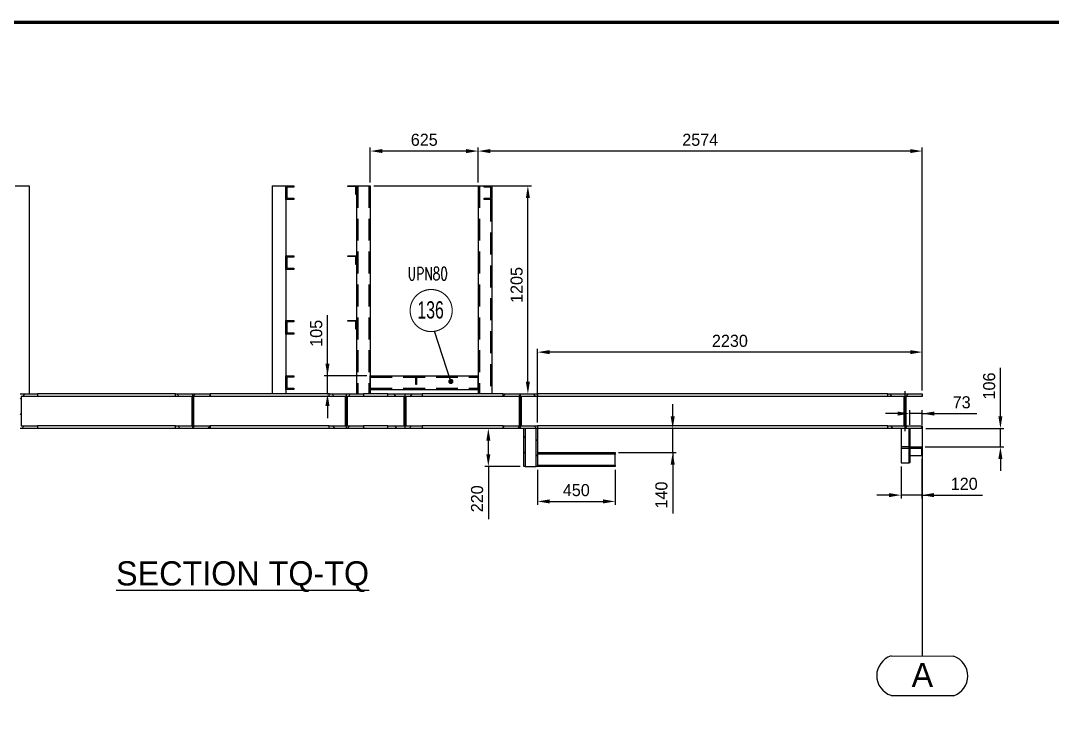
# Model space of a CAD drawing. Header units: millimetres. Extents: x 0 to 16187, y -20471 to 6290.
# Drawn here: x 11207.3 to 11506.3, y 4488 to 4692.9 of the extents above; entities that cross this region are included whole.
import ezdxf
from ezdxf.enums import TextEntityAlignment as Align

# ---------------------------------------------------------------- set-up
doc = ezdxf.new("R2010")
doc.units = ezdxf.units.MM
doc.header["$PDSIZE"] = -1
doc.linetypes.add('CENTERX2', pattern=[20.32, 12.7, -2.54, 2.54, -2.54])
doc.linetypes.add('DASHED2', pattern=[9.525, 6.35, -3.175])
doc.layers.add('BORDER1', color=3, linetype='Continuous')
doc.layers.add('BORDER2', color=7, linetype='Continuous')
doc.styles.add('MtXpl_txt_shx', font='txt.shx', dxfattribs={"height": 0.2})
doc.styles.add('ROMANC', font='ROMANC', dxfattribs={"height": 5})
doc.styles.add('ROMAND-1', font='ic-romand.shx')
doc.styles.add('ROMANS', font='ROMANS.shx', dxfattribs={"width": 0.8})
doc.styles.add('ROMANT', font='ROMANT', dxfattribs={"height": 4})
doc.styles.add('SLDTEXTSTYLE2', font='TXT', dxfattribs={"width": 0.686449})
doc.dimstyles.new('AM_ISO', dxfattribs={"dimtxt": 3.5, "dimasz": 3.5, "dimexe": 1, "dimexo": 1, "dimgap": 1.5, "dimtad": 1, "dimdsep": 46, "dimtxsty": 'Standard', "dimcen": 0, "dimclrd": 1, "dimclre": 1, "dimclrt": 1, "dimadec": 0, "dimazin": 2, "dimtp": 0.1, "dimtm": 0.1, "dimtfac": 0.71, "dimtdec": 3, "dimtmove": 0, "dimatfit": 3, "dimfxl": 1, "dimlwd": -1, "dimlwe": -1, "dimarcsym": 1})
doc.dimstyles.new('AM_ISO$7', dxfattribs={"dimtxt": 3.5, "dimasz": 3.5, "dimexe": 1, "dimexo": 1, "dimgap": 1.5, "dimtad": 1, "dimtoh": 1, "dimdsep": 46, "dimtxsty": 'Standard', "dimcen": 0, "dimclrd": 1, "dimclre": 1, "dimclrt": 1, "dimadec": 0, "dimazin": 2, "dimtp": 0.1, "dimtm": 0.1, "dimtfac": 0.71, "dimtdec": 3, "dimtmove": 0, "dimatfit": 3, "dimfxl": 1, "dimlwd": -1, "dimlwe": -1, "dimarcsym": 1})
pattern_1 = [(135, (12620.2604, 4591.1095), (-2.245064, -2.245064), [])]
pattern_2 = [(225, (12620.2604, 4591.1095), (2.245064, -2.245064), [])]

# ---------------------------------------------------------------- blocks, each defined once
blk = doc.blocks.new('*D2745')
at = {"color": 1, "linetype": 'ByBlock'}
for p, q in [((11339.87, 4646.12), (11339.87, 4656.18)), ((11465.07, 4655.18), (11343.37, 4655.18)), ((11468.57, 4585.87), (11468.57, 4656.18))]:
    blk.add_line(p, q, dxfattribs=at)
at = {"color": 1}
for points in [[(11343.37, 4655.76), (11343.37, 4654.6), (11339.87, 4655.18)], [(11465.07, 4654.6), (11465.07, 4655.76), (11468.57, 4655.18)]]:
    blk.add_solid(points, dxfattribs=at)
at = {"layer": 'Defpoints', "color": 0}
for p in [(11339.87, 4655.18), (11339.87, 4645.12), (11468.57, 4584.87)]:
    blk.add_point(p, dxfattribs=at)
at = {"color": 1, "insert": (11404.22, 4658.43), "char_height": 3.5, "attachment_point": 5}
blk.add_mtext('2574', dxfattribs=at)
blk = doc.blocks.new('*D2747')
at = {"color": 1, "linetype": 'ByBlock'}
for p, q in [((11296.2, 4590.12), (11296.2, 4607.71)), ((11296.2, 4593.62), (11296.2, 4597.12)), ((11307.62, 4590.12), (11295.2, 4590.12)), ((11296.2, 4584.87), (11296.2, 4590.12)), ((11296.81, 4584.87), (11295.2, 4584.87)), ((11296.2, 4581.37), (11296.2, 4577.87))]:
    blk.add_line(p, q, dxfattribs=at)
at = {"color": 1}
for points in [[(11295.62, 4593.62), (11296.79, 4593.62), (11296.2, 4590.12)], [(11296.79, 4581.37), (11295.62, 4581.37), (11296.2, 4584.87)]]:
    blk.add_solid(points, dxfattribs=at)
at = {"layer": 'Defpoints', "color": 0}
for p in [(11296.2, 4590.12), (11308.62, 4590.12), (11297.81, 4584.87)]:
    blk.add_point(p, dxfattribs=at)
at = {"color": 1, "insert": (11292.95, 4602.41), "char_height": 3.5, "attachment_point": 5, "rotation": 90}
blk.add_mtext('105', dxfattribs=at)
blk = doc.blocks.new('*D2748')
at = {"color": 1, "linetype": 'ByBlock'}
for p, q in [((11308.62, 4646.12), (11308.62, 4656.18)), ((11336.37, 4655.18), (11312.12, 4655.18)), ((11339.87, 4646.12), (11339.87, 4656.18))]:
    blk.add_line(p, q, dxfattribs=at)
at = {"color": 1}
for points in [[(11312.12, 4655.76), (11312.12, 4654.6), (11308.62, 4655.18)], [(11336.37, 4654.6), (11336.37, 4655.76), (11339.87, 4655.18)]]:
    blk.add_solid(points, dxfattribs=at)
at = {"layer": 'Defpoints', "color": 0}
for p in [(11308.62, 4655.18), (11308.62, 4645.12), (11339.87, 4645.12)]:
    blk.add_point(p, dxfattribs=at)
at = {"color": 1, "insert": (11324.25, 4658.43), "char_height": 3.5, "attachment_point": 5}
blk.add_mtext('625', dxfattribs=at)
blk = doc.blocks.new('*D2749')
at = {"color": 1, "linetype": 'ByBlock'}
for p, q in [((11461.42, 4579.18), (11457.92, 4579.18)), ((11464.92, 4575.87), (11464.92, 4580.18)), ((11468.57, 4579.18), (11464.92, 4579.18)), ((11468.57, 4575.87), (11468.57, 4580.18)), ((11468.57, 4579.18), (11484.41, 4579.18)), ((11472.07, 4579.18), (11475.57, 4579.18))]:
    blk.add_line(p, q, dxfattribs=at)
at = {"color": 1}
for points in [[(11461.42, 4578.59), (11461.42, 4579.76), (11464.92, 4579.18)], [(11472.07, 4579.76), (11472.07, 4578.59), (11468.57, 4579.18)]]:
    blk.add_solid(points, dxfattribs=at)
at = {"layer": 'Defpoints', "color": 0}
for p in [(11464.92, 4579.18), (11464.92, 4574.87), (11468.57, 4574.87)]:
    blk.add_point(p, dxfattribs=at)
at = {"color": 1, "insert": (11479.99, 4582.43), "char_height": 3.5, "attachment_point": 5}
blk.add_mtext('73', dxfattribs=at)
blk = doc.blocks.new('*D2750')
at = {"color": 1, "linetype": 'ByBlock'}
for p, q in [((11468.42, 4566.07), (11468.42, 4554.57)), ((11462.42, 4563.87), (11462.42, 4554.57)), ((11458.92, 4555.57), (11455.42, 4555.57)), ((11468.42, 4555.57), (11462.42, 4555.57)), ((11468.42, 4555.57), (11486.01, 4555.57)), ((11471.92, 4555.57), (11475.42, 4555.57))]:
    blk.add_line(p, q, dxfattribs=at)
at = {"color": 1}
for points in [[(11458.92, 4554.98), (11458.92, 4556.15), (11462.42, 4555.57)], [(11471.92, 4556.15), (11471.92, 4554.98), (11468.42, 4555.57)]]:
    blk.add_solid(points, dxfattribs=at)
at = {"layer": 'Defpoints', "color": 0}
for p in [(11468.42, 4567.07), (11462.42, 4564.87), (11462.42, 4555.57)]:
    blk.add_point(p, dxfattribs=at)
at = {"color": 1, "insert": (11480.72, 4558.82), "char_height": 3.5, "attachment_point": 5}
blk.add_mtext('120', dxfattribs=at)
blk = doc.blocks.new('*D2751')
at = {"color": 1, "linetype": 'ByBlock'}
for p, q in [((11491.21, 4578.37), (11491.21, 4592.46)), ((11469.57, 4574.87), (11492.21, 4574.87)), ((11491.21, 4569.57), (11491.21, 4574.87)), ((11469.42, 4569.57), (11492.21, 4569.57)), ((11491.21, 4566.07), (11491.21, 4562.57))]:
    blk.add_line(p, q, dxfattribs=at)
at = {"color": 1}
for points in [[(11490.63, 4578.37), (11491.79, 4578.37), (11491.21, 4574.87)], [(11491.79, 4566.07), (11490.63, 4566.07), (11491.21, 4569.57)]]:
    blk.add_solid(points, dxfattribs=at)
at = {"layer": 'Defpoints', "color": 0}
for p in [(11468.57, 4574.87), (11491.21, 4574.87), (11468.42, 4569.57)]:
    blk.add_point(p, dxfattribs=at)
at = {"color": 1, "insert": (11487.96, 4587.16), "char_height": 3.5, "attachment_point": 5, "rotation": 90}
blk.add_mtext('106', dxfattribs=at)
blk = doc.blocks.new('*D2752')
at = {"color": 1, "linetype": 'ByBlock'}
for p, q in [((11357.07, 4576.62), (11357.07, 4597.97)), ((11465.07, 4596.97), (11360.57, 4596.97)), ((11468.57, 4585.87), (11468.57, 4597.97))]:
    blk.add_line(p, q, dxfattribs=at)
at = {"color": 1}
for points in [[(11360.57, 4597.55), (11360.57, 4596.38), (11357.07, 4596.97)], [(11465.07, 4596.38), (11465.07, 4597.55), (11468.57, 4596.97)]]:
    blk.add_solid(points, dxfattribs=at)
at = {"layer": 'Defpoints', "color": 0}
for p in [(11357.07, 4596.97), (11468.57, 4584.87), (11357.07, 4575.62)]:
    blk.add_point(p, dxfattribs=at)
at = {"color": 1, "insert": (11412.82, 4600.22), "char_height": 3.5, "attachment_point": 5}
blk.add_mtext('2230', dxfattribs=at)
blk = doc.blocks.new('*D2753')
at = {"color": 1, "linetype": 'ByBlock'}
for p, q in [((11357.07, 4562.87), (11357.07, 4552.75)), ((11379.57, 4562.87), (11379.57, 4552.75)), ((11360.57, 4553.75), (11376.07, 4553.75))]:
    blk.add_line(p, q, dxfattribs=at)
at = {"color": 1}
for points in [[(11360.57, 4554.33), (11360.57, 4553.16), (11357.07, 4553.75)], [(11376.07, 4553.16), (11376.07, 4554.33), (11379.57, 4553.75)]]:
    blk.add_solid(points, dxfattribs=at)
at = {"layer": 'Defpoints', "color": 0}
for p in [(11357.07, 4563.87), (11379.57, 4563.87), (11379.57, 4553.75)]:
    blk.add_point(p, dxfattribs=at)
at = {"color": 1, "insert": (11368.32, 4557), "char_height": 3.5, "attachment_point": 5}
blk.add_mtext('450', dxfattribs=at)
blk = doc.blocks.new('*D2754')
at = {"color": 1, "linetype": 'ByBlock'}
for p, q in [((11396.24, 4578.37), (11396.24, 4581.87)), ((11395.78, 4574.87), (11395.24, 4574.87)), ((11396.24, 4567.87), (11396.24, 4574.87)), ((11380.57, 4567.87), (11397.24, 4567.87)), ((11396.24, 4567.87), (11396.24, 4550.29)), ((11396.24, 4564.37), (11396.24, 4560.87))]:
    blk.add_line(p, q, dxfattribs=at)
at = {"color": 1}
for points in [[(11395.66, 4578.37), (11396.83, 4578.37), (11396.24, 4574.87)], [(11396.83, 4564.37), (11395.66, 4564.37), (11396.24, 4567.87)]]:
    blk.add_solid(points, dxfattribs=at)
at = {"layer": 'Defpoints', "color": 0}
for p in [(11396.24, 4574.87), (11396.78, 4574.87), (11379.57, 4567.87)]:
    blk.add_point(p, dxfattribs=at)
at = {"color": 1, "insert": (11392.99, 4555.58), "char_height": 3.5, "attachment_point": 5, "rotation": 90}
blk.add_mtext('140', dxfattribs=at)
blk = doc.blocks.new('*D2758')
at = {"color": 1, "linetype": 'ByBlock'}
for p, q in [((11343.44, 4574.87), (11341.82, 4574.87)), ((11342.82, 4567.37), (11342.82, 4571.37)), ((11352.07, 4563.87), (11341.82, 4563.87)), ((11342.82, 4563.87), (11342.82, 4548.62))]:
    blk.add_line(p, q, dxfattribs=at)
at = {"color": 1}
for points in [[(11343.4, 4571.37), (11342.24, 4571.37), (11342.82, 4574.87)], [(11342.24, 4567.37), (11343.4, 4567.37), (11342.82, 4563.87)]]:
    blk.add_solid(points, dxfattribs=at)
at = {"layer": 'Defpoints', "color": 0}
for p in [(11342.82, 4574.87), (11344.44, 4574.87), (11353.07, 4563.87)]:
    blk.add_point(p, dxfattribs=at)
at = {"color": 1, "insert": (11339.57, 4554.5), "char_height": 3.5, "attachment_point": 5, "rotation": 90}
blk.add_mtext('220', dxfattribs=at)
blk = doc.blocks.new('*D2779')
at = {"color": 1, "linetype": 'ByBlock'}
for p, q in [((11309.62, 4645.12), (11355.28, 4645.12)), ((11354.28, 4588.37), (11354.28, 4641.62)), ((11352.66, 4584.87), (11355.28, 4584.87))]:
    blk.add_line(p, q, dxfattribs=at)
at = {"color": 1}
for points in [[(11354.86, 4641.62), (11353.7, 4641.62), (11354.28, 4645.12)], [(11353.7, 4588.37), (11354.86, 4588.37), (11354.28, 4584.87)]]:
    blk.add_solid(points, dxfattribs=at)
at = {"layer": 'Defpoints', "color": 0}
for p in [(11308.62, 4645.12), (11354.28, 4645.12), (11351.66, 4584.87)]:
    blk.add_point(p, dxfattribs=at)
at = {"color": 1, "insert": (11351.03, 4616.41), "char_height": 3.5, "attachment_point": 5, "rotation": 90}
blk.add_mtext('1205', dxfattribs=at)
blk = doc.blocks.new('A$7E9318A25A27D')
at = {"color": 1}
blk.add_line((13.2, 77.36), (13.2, 11.43), dxfattribs=at)
at = {"color": 1, "ltscale": 0.2}
blk.add_line((4.15, 11.48), (22.25, 11.39), dxfattribs=at)
at = {"color": 1, "linetype": 'Continuous', "lineweight": 25}
blk.add_line((4.14, 0.09), (22.29, 0.01), dxfattribs=at)
at = {"color": 1, "ltscale": 0.2}
for centre, radius, start, end in [((5.98, 5.79), 5.98, 107.869, 252.0246), ((20.4, 5.69), 5.99, 287.9651, 71.9697)]:
    blk.add_arc(centre, radius, start, end, dxfattribs=at)
at = {"color": 1, "linetype": 'Continuous', "lineweight": 25}
blk.add_text('A', height=7, rotation=359.9537, dxfattribs=at).set_placement((10.1, 2.5))
blk = doc.blocks.new('*U609')
at = {"layer": 'BORDER1', "color": 154, "true_color": 0x1859a9, "const_width": 1}
blk.add_lwpolyline([(1.81, 811), (1144, 811), (1144, 0), (0, 0), (0, 811)], close=True, dxfattribs=at)
at = {"layer": 'BORDER2', "flags": 8}
for tag, height, style, p in [('REV-A', 3.24, 'ROMANS', (986.93, 140.25)), ('RE-A', 8.06, 'ROMANT', (1084.63, 7.17))]:
    blk.add_attdef(tag, text='', height=height, dxfattribs=dict(at, style=style)).set_placement(p, align=Align.CENTER)
at = {"layer": 'BORDER2', "style": 'ROMANS', "width": 3.830216}
blk.add_attdef('DATE-A', text='', height=3.24, dxfattribs=at).set_placement((995.51, 140.25), (1008.51, 140.25), align=Align.FIT)
at = {"layer": 'BORDER2'}
for tag, height, style, p in [('DRN-A', 3.24, 'ROMANS', (1018.38, 140.25)), ('CHD-A', 3.24, 'ROMANS', (1032.35, 140.25)), ('APD-A', 3.24, 'ROMANS', (1046.64, 140.25)), ('CONS_CONT_VEND', 4.2, 'ROMANC', (1061.39, 72.83))]:
    blk.add_attdef(tag, text='', height=height, dxfattribs=dict(at, style=style)).set_placement(p, align=Align.CENTER)
at = {"layer": 'BORDER2', "style": 'ROMANS', "width": 0.8}
for tag, p, height in [('1:X', (997.23, 122.55), 3.5), ('LOC', (1042.74, 122.55), 3.5), ('PROJ_NO', (1118.64, 122.55), 3.5), ('CONS_DRG_NO', (1011, 63), 3)]:
    blk.add_attdef(tag, p, '', height=height, dxfattribs=at)
at = {"layer": 'BORDER2', "lineweight": 30, "width": 0.8, "flags": 104}
blk.add_attdef('COMMENTS-A', text='', height=2.2, dxfattribs=at).set_placement((1055.21, 142.07), align=Align.MIDDLE_LEFT)
at = {"layer": 'BORDER2', "style": 'ROMANS', "width": 0.8}
for tag, p in [('PROJECT_TITLE_1', (1061.07, 55.35)), ('PROJECT_TITLE_2', (1061.07, 49.3))]:
    blk.add_attdef(tag, text='', height=3.5, dxfattribs=at).set_placement(p, align=Align.MIDDLE)
at = {"layer": 'BORDER2', "style": 'ROMANT', "width": 0.8}
for tag, p in [('DRG_TITLE_1', (1061.07, 36.31)), ('DRG_TITLE_2', (1061.07, 28.31)), ('DRG_TITLE_3', (1061.07, 20.31))]:
    blk.add_attdef(tag, text='', height=5, dxfattribs=at).set_placement(p, align=Align.CENTER)
at = {"layer": 'BORDER2', "style": 'ROMANT'}
for tag, p in [('AR', (995, 7.17)), ('PA', (1011.74, 7.17)), ('DC', (1028.45, 7.17)), ('TS', (1120.84, 7.17))]:
    blk.add_attdef(tag, p, '', height=8.06, dxfattribs=at)
for tag, p in [('SRNO', (1074.7, 7.17)), ('SH', (1115.8, 7.18))]:
    blk.add_attdef(tag, text='', height=8.06, dxfattribs=at).set_placement(p, align=Align.RIGHT)
at = {"layer": 'BORDER2', "style": 'ROMANS', "flags": 2}
blk.add_attdef('TB_VERSION', text='', height=2, dxfattribs=at).set_placement((1, -1), align=Align.TOP_LEFT)

msp = doc.modelspace()

# ---------------------------------------------------------------- hatches: boundary and pattern name
at = {"linetype": 'Continuous', "lineweight": 18}
h = msp.add_hatch(dxfattribs=at)
h.set_pattern_fill('ANSI31', angle=90, style=0)
h.set_pattern_definition(pattern_1)
h.paths.add_polyline_path([(11284.1736, 4645.12184), (11284.1736, 4641.12184), (11286.4236, 4641.12184), (11286.4236, 4641.52184), (11284.4736, 4641.52184), (11284.4736, 4644.72184), (11286.4236, 4644.72184), (11286.4236, 4645.12184)], flags=0)
h = msp.add_hatch(dxfattribs=at)
h.set_pattern_fill('ANSI31', angle=90, style=0)
h.set_pattern_definition(pattern_1)
h.paths.add_polyline_path([(11304.6236, 4642.62184), (11304.6236, 4645.12184), (11302.1236, 4645.12184), (11302.1236, 4644.92184), (11304.4236, 4644.92184), (11304.4236, 4642.62184)], flags=0)
h = msp.add_hatch(dxfattribs=at)
h.set_pattern_fill('ANSI31', angle=90, style=0)
h.set_pattern_definition(pattern_1)
h.paths.add_polyline_path([(11343.8736, 4641.12184), (11343.8736, 4645.12184), (11341.6236, 4645.12184), (11341.6236, 4644.72184), (11343.5736, 4644.72184), (11343.5736, 4641.52184), (11341.6236, 4641.52184), (11341.6236, 4641.12184)], flags=0)
h = msp.add_hatch(dxfattribs=at)
h.set_pattern_fill('ANSI31', angle=90, style=0)
h.set_pattern_definition(pattern_1)
h.paths.add_polyline_path([(11284.1736, 4624.87184), (11284.1736, 4620.87184), (11286.4236, 4620.87184), (11286.4236, 4621.27184), (11284.4736, 4621.27184), (11284.4736, 4624.47184), (11286.4236, 4624.47184), (11286.4236, 4624.87184)], flags=0)
h = msp.add_hatch(dxfattribs=at)
h.set_pattern_fill('ANSI31', angle=90, style=0)
h.set_pattern_definition(pattern_1)
h.paths.add_polyline_path([(11304.6236, 4622.37184), (11304.6236, 4624.87184), (11302.1236, 4624.87184), (11302.1236, 4624.67184), (11304.4236, 4624.67184), (11304.4236, 4622.37184)], flags=0)
h = msp.add_hatch(dxfattribs=at)
h.set_pattern_fill('ANSI31', angle=90, style=0)
h.set_pattern_definition(pattern_1)
h.paths.add_polyline_path([(11284.1736, 4606.12184), (11284.1736, 4602.12184), (11286.4236, 4602.12184), (11286.4236, 4602.52184), (11284.4736, 4602.52184), (11284.4736, 4605.72184), (11286.4236, 4605.72184), (11286.4236, 4606.12184)], flags=0)
h = msp.add_hatch(dxfattribs=at)
h.set_pattern_fill('ANSI31', angle=90, style=0)
h.set_pattern_definition(pattern_1)
h.paths.add_polyline_path([(11304.6236, 4603.62184), (11304.6236, 4606.12184), (11302.1236, 4606.12184), (11302.1236, 4605.92184), (11304.4236, 4605.92184), (11304.4236, 4603.62184)], flags=0)
h = msp.add_hatch(dxfattribs=at)
h.set_pattern_fill('ANSI31', angle=90, style=0)
h.set_pattern_definition(pattern_1)
h.paths.add_polyline_path([(11284.1736, 4590.12184), (11284.1736, 4586.12184), (11286.4236, 4586.12184), (11286.4236, 4586.52184), (11284.4736, 4586.52184), (11284.4736, 4589.72184), (11286.4236, 4589.72184), (11286.4236, 4590.12184)], flags=0)
h = msp.add_hatch(dxfattribs=at)
h.set_pattern_fill('ANSI31', angle=180, style=0)
h.set_pattern_definition(pattern_2)
h.paths.add_polyline_path([(11207.1736, 4574.87184), (11212.1736, 4574.87184), (11212.1736, 4575.62184), (11207.3986, 4575.62184), (11207.3986, 4584.12184), (11212.1736, 4584.12184), (11212.1736, 4584.87184), (11207.1736, 4584.87184)], flags=0)
h = msp.add_hatch(dxfattribs=at)
h.set_pattern_fill('ANSI31', angle=90, style=0)
h.set_pattern_definition(pattern_1)
h.paths.add_polyline_path([(11257.1736, 4574.87184), (11257.1736, 4584.87184), (11252.1736, 4584.87184), (11252.1736, 4584.12184), (11256.9486, 4584.12184), (11256.9486, 4575.62184), (11252.1736, 4575.62184), (11252.1736, 4574.87184)], flags=0)
h = msp.add_hatch(dxfattribs=at)
h.set_pattern_fill('ANSI31', angle=180, style=0)
h.set_pattern_definition(pattern_2)
h.paths.add_polyline_path([(11257.1736, 4574.87184), (11262.1736, 4574.87184), (11262.1736, 4575.62184), (11257.3986, 4575.62184), (11257.3986, 4584.12184), (11262.1736, 4584.12184), (11262.1736, 4584.87184), (11257.1736, 4584.87184)], flags=0)
h = msp.add_hatch(dxfattribs=at)
h.set_pattern_fill('ANSI31', angle=90, style=0)
h.set_pattern_definition(pattern_1)
h.paths.add_polyline_path([(11301.6736, 4574.87184), (11301.6736, 4584.87184), (11296.6736, 4584.87184), (11296.6736, 4584.12184), (11301.4486, 4584.12184), (11301.4486, 4575.62184), (11296.6736, 4575.62184), (11296.6736, 4574.87184)], flags=0)
h = msp.add_hatch(dxfattribs=at)
h.set_pattern_fill('ANSI31', angle=180, style=0)
h.set_pattern_definition(pattern_2)
h.paths.add_polyline_path([(11301.6736, 4574.87184), (11306.6736, 4574.87184), (11306.6736, 4575.62184), (11301.8986, 4575.62184), (11301.8986, 4584.12184), (11306.6736, 4584.12184), (11306.6736, 4584.87184), (11301.6736, 4584.87184)], flags=0)
h = msp.add_hatch(dxfattribs=at)
h.set_pattern_fill('ANSI31', angle=90, style=0)
h.set_pattern_definition(pattern_1)
h.paths.add_polyline_path([(11318.6736, 4574.87184), (11318.6736, 4584.87184), (11313.6736, 4584.87184), (11313.6736, 4584.12184), (11318.4486, 4584.12184), (11318.4486, 4575.62184), (11313.6736, 4575.62184), (11313.6736, 4574.87184)], flags=0)
h = msp.add_hatch(dxfattribs=at)
h.set_pattern_fill('ANSI31', angle=180, style=0)
h.set_pattern_definition(pattern_2)
h.paths.add_polyline_path([(11318.6736, 4574.87184), (11323.6736, 4574.87184), (11323.6736, 4575.62184), (11318.8986, 4575.62184), (11318.8986, 4584.12184), (11323.6736, 4584.12184), (11323.6736, 4584.87184), (11318.6736, 4584.87184)], flags=0)
h = msp.add_hatch(dxfattribs=at)
h.set_pattern_fill('ANSI31', angle=180, style=0)
h.set_pattern_definition(pattern_2)
h.paths.add_polyline_path([(11347.0736, 4574.87184), (11352.0736, 4574.87184), (11352.0736, 4584.87184), (11347.0736, 4584.87184), (11347.0736, 4584.12184), (11351.8486, 4584.12184), (11351.8486, 4575.62184), (11347.0736, 4575.62184)], flags=0)
h = msp.add_hatch(dxfattribs=at)
h.set_pattern_fill('ANSI31', angle=90, style=0)
h.set_pattern_definition(pattern_1)
h.paths.add_polyline_path([(11352.0736, 4574.87184), (11357.0736, 4574.87184), (11357.0736, 4575.62184), (11352.2986, 4575.62184), (11352.2986, 4584.12184), (11357.0736, 4584.12184), (11357.0736, 4584.87184), (11352.0736, 4584.87184)], flags=0)
h = msp.add_hatch(dxfattribs=at)
h.set_pattern_fill('ANSI31', angle=90, style=0)
h.set_pattern_definition(pattern_1)
h.paths.add_polyline_path([(11463.3486, 4584.12184), (11463.3486, 4575.62184), (11458.5736, 4575.62184), (11458.5736, 4574.87184), (11463.5736, 4574.87184), (11463.5736, 4584.87184), (11458.5736, 4584.87184), (11458.5736, 4584.12184)], flags=0)
h = msp.add_hatch(dxfattribs=at)
h.set_pattern_fill('ANSI31', angle=180, style=0)
h.set_pattern_definition(pattern_2)
h.paths.add_polyline_path([(11463.5736, 4574.87184), (11468.5736, 4574.87184), (11468.5736, 4575.62184), (11463.7986, 4575.62184), (11463.7986, 4584.12184), (11468.5736, 4584.12184), (11468.5736, 4584.87184), (11463.5736, 4584.87184)], flags=0)
h = msp.add_hatch(dxfattribs=at)
h.set_pattern_fill('ANSI31', angle=180, style=0)
h.set_pattern_definition(pattern_2)
h.paths.add_polyline_path([(11353.4736, 4563.87184), (11353.4736, 4574.87184), (11353.0736, 4574.87184), (11353.0736, 4563.87184)], flags=0)
h = msp.add_hatch(dxfattribs=at)
h.set_pattern_fill('ANSI31', angle=180, style=0)
h.set_pattern_definition(pattern_2)
h.paths.add_polyline_path([(11357.0736, 4563.87184), (11357.0736, 4574.87184), (11356.6736, 4574.87184), (11356.6736, 4563.87184)], flags=0)
h = msp.add_hatch(dxfattribs=at)
h.set_pattern_fill('ANSI31', angle=90, style=0)
h.set_pattern_definition(pattern_1)
h.paths.add_polyline_path([(11464.9236, 4564.87184), (11464.9236, 4574.87184), (11464.7236, 4574.87184), (11464.7236, 4564.87184)], flags=0)
h = msp.add_hatch(dxfattribs=at)
h.set_pattern_fill('ANSI31', angle=90, style=0)
h.set_pattern_definition(pattern_1)
h.paths.add_polyline_path([(11379.5736, 4567.87184), (11357.0736, 4567.87184), (11357.0736, 4567.47184), (11379.5736, 4567.47184)], flags=0)
h = msp.add_hatch(dxfattribs=at)
h.set_pattern_fill('ANSI31', angle=90, style=0)
h.set_pattern_definition(pattern_1)
h.paths.add_polyline_path([(11379.5736, 4564.27184), (11357.0736, 4564.27184), (11357.0736, 4563.87184), (11379.5736, 4563.87184)], flags=0)

# ---------------------------------------------------------------- linework, layer by layer
at = {"color": 7, "linetype": 'Continuous', "lineweight": 25}
for p, q in [((11205.7236, 4645.12184), (11209.7236, 4645.12184)), ((11209.7236, 4645.12184), (11209.7236, 4584.87184)), ((11280.1736, 4645.12184), (11280.1736, 4584.87184)), ((11280.1736, 4645.12184), (11284.1736, 4645.12184)), ((11284.1736, 4645.12184), (11286.4236, 4645.12184)), ((11284.1736, 4641.12184), (11284.1736, 4645.12184)), ((11286.4236, 4644.72184), (11284.4736, 4644.72184)), ((11284.4736, 4644.72184), (11284.4736, 4641.52184)), ((11286.4236, 4645.12184), (11286.4236, 4644.72184)), ((11302.1236, 4644.92184), (11302.1236, 4645.12184)), ((11302.1236, 4645.12184), (11304.6236, 4645.12184)), ((11304.4236, 4644.92184), (11302.1236, 4644.92184)), ((11304.4236, 4642.62184), (11304.4236, 4644.92184)), ((11304.6236, 4645.12184), (11304.6236, 4642.62184)), ((11304.6236, 4645.12184), (11308.6236, 4645.12184)), ((11308.6236, 4645.12184), (11308.6236, 4584.87184)), ((11339.8736, 4645.12184), (11339.8736, 4584.87184)), ((11339.8736, 4645.12184), (11341.6236, 4645.12184)), ((11341.6236, 4644.72184), (11341.6236, 4645.12184)), ((11341.6236, 4645.12184), (11343.8736, 4645.12184)), ((11343.5736, 4644.72184), (11341.6236, 4644.72184)), ((11343.5736, 4641.52184), (11343.5736, 4644.72184)), ((11343.8736, 4645.12184), (11343.8736, 4641.12184)), ((11286.4236, 4641.12184), (11284.1736, 4641.12184)), ((11284.1736, 4641.12184), (11284.1736, 4624.87184)), ((11284.4736, 4641.52184), (11286.4236, 4641.52184)), ((11286.4236, 4641.52184), (11286.4236, 4641.12184)), ((11304.6236, 4642.62184), (11304.4236, 4642.62184)), ((11304.6236, 4642.62184), (11304.6236, 4624.87184)), ((11341.6236, 4641.12184), (11341.6236, 4641.52184)), ((11341.6236, 4641.52184), (11343.5736, 4641.52184)), ((11343.8736, 4641.12184), (11341.6236, 4641.12184)), ((11343.8736, 4641.12184), (11343.8736, 4584.87184)), ((11284.1736, 4620.87184), (11284.1736, 4624.87184)), ((11284.1736, 4624.87184), (11286.4236, 4624.87184)), ((11284.4736, 4624.47184), (11284.4736, 4621.27184)), ((11286.4236, 4624.47184), (11284.4736, 4624.47184)), ((11286.4236, 4624.87184), (11286.4236, 4624.47184)), ((11302.1236, 4624.87184), (11304.6236, 4624.87184)), ((11302.1236, 4624.67184), (11302.1236, 4624.87184)), ((11304.4236, 4624.67184), (11302.1236, 4624.67184)), ((11304.4236, 4622.37184), (11304.4236, 4624.67184)), ((11304.6236, 4622.37184), (11304.4236, 4622.37184)), ((11304.6236, 4624.87184), (11304.6236, 4622.37184)), ((11304.6236, 4622.37184), (11304.6236, 4606.12184)), ((11286.4236, 4620.87184), (11284.1736, 4620.87184)), ((11284.1736, 4620.87184), (11284.1736, 4606.12184)), ((11284.4736, 4621.27184), (11286.4236, 4621.27184)), ((11286.4236, 4621.27184), (11286.4236, 4620.87184)), ((11284.1736, 4602.12184), (11284.1736, 4606.12184)), ((11284.1736, 4606.12184), (11286.4236, 4606.12184)), ((11284.4736, 4605.72184), (11284.4736, 4602.52184)), ((11286.4236, 4605.72184), (11284.4736, 4605.72184)), ((11286.4236, 4606.12184), (11286.4236, 4605.72184)), ((11302.1236, 4606.12184), (11304.6236, 4606.12184)), ((11302.1236, 4605.92184), (11302.1236, 4606.12184)), ((11304.4236, 4605.92184), (11302.1236, 4605.92184)), ((11304.4236, 4603.62184), (11304.4236, 4605.92184)), ((11304.6236, 4606.12184), (11304.6236, 4603.62184)), ((11286.4236, 4602.12184), (11284.1736, 4602.12184)), ((11284.1736, 4602.12184), (11284.1736, 4590.12184)), ((11284.4736, 4602.52184), (11286.4236, 4602.52184)), ((11286.4236, 4602.52184), (11286.4236, 4602.12184)), ((11304.6236, 4603.62184), (11304.4236, 4603.62184)), ((11304.6236, 4603.62184), (11304.6236, 4584.87184)), ((11284.1736, 4590.12184), (11286.4236, 4590.12184)), ((11284.1736, 4586.12184), (11284.1736, 4590.12184)), ((11286.4236, 4589.72184), (11284.4736, 4589.72184)), ((11284.4736, 4589.72184), (11284.4736, 4586.52184)), ((11286.4236, 4590.12184), (11286.4236, 4589.72184)), ((11308.6236, 4586.12184), (11308.6236, 4590.12184)), ((11308.6236, 4590.12184), (11319.4736, 4590.12184)), ((11319.4736, 4589.92184), (11319.4736, 4590.12184)), ((11319.4736, 4590.12184), (11321.9736, 4590.12184)), ((11321.7736, 4589.92184), (11319.4736, 4589.92184)), ((11321.7736, 4587.62184), (11321.7736, 4589.92184)), ((11321.9736, 4590.12184), (11321.9736, 4587.62184)), ((11321.9736, 4590.12184), (11339.8736, 4590.12184)), ((11339.8736, 4586.12184), (11339.8736, 4590.12184)), ((11284.4736, 4586.52184), (11286.4236, 4586.52184)), ((11286.4236, 4586.52184), (11286.4236, 4586.12184)), ((11321.9736, 4587.62184), (11321.7736, 4587.62184)), ((11207.1736, 4584.87184), (11212.1736, 4584.87184)), ((11212.1736, 4584.12184), (11207.3986, 4584.12184)), ((11207.3986, 4584.12184), (11207.3986, 4575.62184)), ((11212.1736, 4584.87184), (11212.1736, 4584.12184)), ((11252.1736, 4584.87184), (11212.1736, 4584.87184)), ((11252.1736, 4584.12184), (11212.1736, 4584.12184)), ((11252.1736, 4584.12184), (11252.1736, 4584.87184)), ((11252.1736, 4584.87184), (11257.1736, 4584.87184)), ((11256.9486, 4584.12184), (11252.1736, 4584.12184)), ((11256.9486, 4575.62184), (11256.9486, 4584.12184)), ((11257.1736, 4574.87184), (11257.1736, 4584.87184)), ((11257.1736, 4584.87184), (11262.1736, 4584.87184)), ((11262.1736, 4584.12184), (11257.3986, 4584.12184)), ((11257.3986, 4584.12184), (11257.3986, 4575.62184)), ((11262.1736, 4584.87184), (11262.1736, 4584.12184)), ((11296.6736, 4584.87184), (11262.1736, 4584.87184)), ((11296.6736, 4584.12184), (11262.1736, 4584.12184)), ((11286.4236, 4586.12184), (11284.1736, 4586.12184)), ((11284.1736, 4586.12184), (11284.1736, 4584.87184)), ((11296.6736, 4584.12184), (11296.6736, 4584.87184)), ((11296.6736, 4584.87184), (11301.6736, 4584.87184)), ((11301.4486, 4584.12184), (11296.6736, 4584.12184)), ((11301.4486, 4575.62184), (11301.4486, 4584.12184)), ((11301.6736, 4574.87184), (11301.6736, 4584.87184)), ((11301.6736, 4584.87184), (11306.6736, 4584.87184)), ((11306.6736, 4584.12184), (11301.8986, 4584.12184)), ((11301.8986, 4584.12184), (11301.8986, 4575.62184)), ((11306.6736, 4584.87184), (11306.6736, 4584.12184)), ((11313.6736, 4584.87184), (11306.6736, 4584.87184)), ((11313.6736, 4584.12184), (11306.6736, 4584.12184)), ((11308.6236, 4586.12184), (11339.8736, 4586.12184)), ((11313.6736, 4584.12184), (11313.6736, 4584.87184)), ((11313.6736, 4584.87184), (11318.6736, 4584.87184)), ((11318.4486, 4584.12184), (11313.6736, 4584.12184)), ((11318.4486, 4575.62184), (11318.4486, 4584.12184)), ((11318.6736, 4584.87184), (11323.6736, 4584.87184)), ((11318.6736, 4574.87184), (11318.6736, 4584.87184)), ((11323.6736, 4584.12184), (11318.8986, 4584.12184)), ((11318.8986, 4584.12184), (11318.8986, 4575.62184)), ((11323.6736, 4584.87184), (11323.6736, 4584.12184)), ((11347.0736, 4584.87184), (11323.6736, 4584.87184)), ((11347.0736, 4584.12184), (11323.6736, 4584.12184)), ((11347.0736, 4584.12184), (11347.0736, 4584.87184)), ((11347.0736, 4584.87184), (11352.0736, 4584.87184)), ((11351.8486, 4584.12184), (11347.0736, 4584.12184)), ((11351.8486, 4575.62184), (11351.8486, 4584.12184)), ((11352.0736, 4584.87184), (11352.0736, 4574.87184)), ((11352.0736, 4584.87184), (11357.0736, 4584.87184)), ((11357.0736, 4584.12184), (11352.2986, 4584.12184)), ((11352.2986, 4584.12184), (11352.2986, 4575.62184)), ((11357.0736, 4584.87184), (11357.0736, 4584.12184)), ((11458.5736, 4584.87184), (11357.0736, 4584.87184)), ((11458.5736, 4584.12184), (11357.0736, 4584.12184)), ((11458.5736, 4584.12184), (11458.5736, 4584.87184)), ((11458.5736, 4584.87184), (11463.5736, 4584.87184)), ((11463.3486, 4584.12184), (11458.5736, 4584.12184)), ((11463.3486, 4575.62184), (11463.3486, 4584.12184)), ((11463.5736, 4584.87184), (11468.5736, 4584.87184)), ((11468.5736, 4584.12184), (11463.7986, 4584.12184)), ((11463.7986, 4584.12184), (11463.7986, 4575.62184)), ((11468.5736, 4584.87184), (11468.5736, 4584.12184)), ((11212.1736, 4574.87184), (11207.1736, 4574.87184)), ((11207.3986, 4575.62184), (11212.1736, 4575.62184)), ((11212.1736, 4575.62184), (11212.1736, 4574.87184)), ((11252.1736, 4575.62184), (11212.1736, 4575.62184)), ((11252.1736, 4574.87184), (11212.1736, 4574.87184)), ((11252.1736, 4574.87184), (11252.1736, 4575.62184)), ((11252.1736, 4575.62184), (11256.9486, 4575.62184)), ((11257.1736, 4574.87184), (11252.1736, 4574.87184)), ((11262.1736, 4574.87184), (11257.1736, 4574.87184)), ((11257.3986, 4575.62184), (11262.1736, 4575.62184)), ((11262.1736, 4575.62184), (11262.1736, 4574.87184)), ((11296.6736, 4575.62184), (11262.1736, 4575.62184)), ((11296.6736, 4574.87184), (11262.1736, 4574.87184)), ((11296.6736, 4574.87184), (11296.6736, 4575.62184)), ((11296.6736, 4575.62184), (11301.4486, 4575.62184)), ((11301.6736, 4574.87184), (11296.6736, 4574.87184)), ((11306.6736, 4574.87184), (11301.6736, 4574.87184)), ((11301.8986, 4575.62184), (11306.6736, 4575.62184)), ((11306.6736, 4575.62184), (11306.6736, 4574.87184)), ((11313.6736, 4575.62184), (11306.6736, 4575.62184)), ((11313.6736, 4574.87184), (11306.6736, 4574.87184)), ((11313.6736, 4575.62184), (11318.4486, 4575.62184)), ((11313.6736, 4574.87184), (11313.6736, 4575.62184)), ((11318.6736, 4574.87184), (11313.6736, 4574.87184)), ((11323.6736, 4574.87184), (11318.6736, 4574.87184)), ((11318.8986, 4575.62184), (11323.6736, 4575.62184)), ((11323.6736, 4575.62184), (11323.6736, 4574.87184)), ((11347.0736, 4575.62184), (11323.6736, 4575.62184)), ((11347.0736, 4574.87184), (11323.6736, 4574.87184)), ((11347.0736, 4574.87184), (11347.0736, 4575.62184)), ((11347.0736, 4575.62184), (11351.8486, 4575.62184)), ((11352.0736, 4574.87184), (11347.0736, 4574.87184)), ((11357.0736, 4574.87184), (11352.0736, 4574.87184)), ((11352.2986, 4575.62184), (11357.0736, 4575.62184)), ((11353.4736, 4574.87184), (11353.0736, 4574.87184)), ((11353.0736, 4563.87184), (11353.0736, 4574.87184)), ((11353.4736, 4574.87184), (11353.4736, 4563.87184)), ((11356.6736, 4563.87184), (11356.6736, 4574.87184)), ((11357.0736, 4574.87184), (11356.6736, 4574.87184)), ((11357.0736, 4575.62184), (11357.0736, 4574.87184)), ((11458.5736, 4575.62184), (11357.0736, 4575.62184)), ((11357.0736, 4574.87184), (11357.0736, 4563.87184)), ((11458.5736, 4574.87184), (11357.0736, 4574.87184)), ((11458.5736, 4574.87184), (11458.5736, 4575.62184)), ((11458.5736, 4575.62184), (11463.3486, 4575.62184)), ((11463.5736, 4574.87184), (11458.5736, 4574.87184)), ((11462.4236, 4574.87184), (11462.4236, 4564.87184)), ((11468.5736, 4574.87184), (11463.5736, 4574.87184)), ((11463.7986, 4575.62184), (11468.5736, 4575.62184)), ((11464.9236, 4574.87184), (11464.7236, 4574.87184)), ((11464.7236, 4564.87184), (11464.7236, 4574.87184)), ((11464.9236, 4574.87184), (11464.9236, 4564.87184)), ((11468.5736, 4575.62184), (11468.5736, 4574.87184)), ((11464.9236, 4569.57184), (11468.4236, 4569.57184)), ((11468.4236, 4567.07184), (11468.4236, 4569.57184)), ((11357.0736, 4567.87184), (11379.5736, 4567.87184)), ((11357.0736, 4567.87184), (11357.0736, 4567.47184)), ((11379.5736, 4567.47184), (11357.0736, 4567.47184)), ((11379.5736, 4567.87184), (11379.5736, 4567.47184)), ((11379.5736, 4564.27184), (11379.5736, 4567.47184)), ((11464.9236, 4567.07184), (11468.4236, 4567.07184)), ((11353.4736, 4563.87184), (11353.0736, 4563.87184)), ((11353.4736, 4563.87184), (11356.6736, 4563.87184)), ((11357.0736, 4563.87184), (11356.6736, 4563.87184)), ((11357.0736, 4564.27184), (11379.5736, 4564.27184)), ((11357.0736, 4564.27184), (11357.0736, 4563.87184)), ((11379.5736, 4563.87184), (11357.0736, 4563.87184)), ((11379.5736, 4564.27184), (11379.5736, 4563.87184)), ((11462.4236, 4564.87184), (11464.7236, 4564.87184)), ((11464.9236, 4564.87184), (11464.7236, 4564.87184))]:
    msp.add_line(p, q, dxfattribs=at)
at = {"color": 2, "linetype": 'DASHED2', "lineweight": 25}
for p, q in [((11305.0236, 4645.12184), (11305.0236, 4584.87184)), ((11308.2236, 4645.12184), (11308.2236, 4584.87184)), ((11340.2736, 4645.12184), (11340.2736, 4584.87184)), ((11343.4736, 4641.12184), (11343.4736, 4584.87184)), ((11308.6236, 4589.72184), (11339.8736, 4589.72184)), ((11308.6236, 4586.52184), (11339.8736, 4586.52184)), ((11464.9236, 4569.57184), (11462.4236, 4569.57184)), ((11462.4236, 4569.17184), (11468.4236, 4569.17184))]:
    msp.add_line(p, q, dxfattribs=at)
at = {"color": 3, "linetype": 'CENTERX2'}
msp.add_line((11463.5736, 4574.08882), (11463.5736, 4585.65487), dxfattribs=at)
at = {"color": 2, "const_width": 0.3125}
msp.add_lwpolyline([(11320.15997, 4609.01098, -1), (11332.34747, 4609.01098, -1)], format="xyb", close=True, dxfattribs=at)

# ---------------------------------------------------------------- block references
msp.add_blockref('A$7E9318A25A27D', (11455.3721, 4497.50886))
at = {"layer": 'BORDER1'}
msp.add_blockref('*U609', (10536.99468, 3881.44049), dxfattribs=at)

# ---------------------------------------------------------------- texts
at = {"color": 2, "lineweight": 25, "style": 'MtXpl_txt_shx', "width": 0.6875}
msp.add_text('UPN80', height=3.75, dxfattribs=at).set_placement((11319.47744, 4617.80017))
at = {"color": 2, "lineweight": 25, "style": 'SLDTEXTSTYLE2', "width": 0.686449}
msp.add_text('136', height=5, dxfattribs=at).set_placement((11326.08724, 4609.20395), align=Align.MIDDLE_CENTER)
at = {"color": 7, "style": 'ROMAND-1'}
msp.add_text('%%USECTION TQ-TQ', height=7, dxfattribs=at).set_placement((11234.93846, 4529.41744))

# ---------------------------------------------------------------- dimensions: what is measured, and where the dimension line sits
for base, p1, p2, picture, middle in [((11308.6236, 4655.17834), (11339.8736, 4645.12184), (11308.6236, 4645.12184), '*D2748', (11324.2486, 4658.42834)), ((11379.5736, 4553.74712), (11357.0736, 4563.87184), (11379.5736, 4563.87184), '*D2753', (11368.3236, 4556.99712))]:
    dim = msp.add_linear_dim(base=base, p1=p1, p2=p2, dimstyle='AM_ISO', override={"dimtxt": 3.5, "dimlfac": 20})
    dim.commit()
    dim.dimension.update_dxf_attribs({"geometry": picture, "text_midpoint": middle})
for base, p1, p2, picture, middle in [((11339.8736, 4655.17834), (11468.5736, 4584.87184), (11339.8736, 4645.12184), '*D2745', (11404.2236, 4655.17834)), ((11357.0736, 4596.96829), (11468.5736, 4584.87184), (11357.0736, 4575.62184), '*D2752', (11412.8236, 4596.96829)), ((11464.9236, 4579.17542), (11468.5736, 4574.87184), (11464.9236, 4574.87184), '*D2749', (11479.99027, 4579.17542)), ((11462.4236, 4555.56593), (11468.4236, 4567.07184), (11462.4236, 4564.87184), '*D2750', (11480.71527, 4555.56593))]:
    dim = msp.add_linear_dim(base=base, p1=p1, p2=p2, dimstyle='AM_ISO', override={"dimtxt": 3.5, "dimlfac": 20})
    dim.commit()
    dim.dimension.update_dxf_attribs({"geometry": picture, "text_midpoint": middle, "dimtype": 160})
for base, p1, p2, picture, middle in [((11354.28131, 4645.12184), (11351.65828, 4584.87184), (11308.6236, 4645.12184), '*D2779', (11354.28131, 4616.41146)), ((11296.20438, 4590.12184), (11297.8126, 4584.87184), (11308.6236, 4590.12184), '*D2747', (11296.20438, 4602.41351)), ((11396.24249, 4574.87184), (11379.5736, 4567.87184), (11396.78382, 4574.87184), '*D2754', (11396.24249, 4555.58018)), ((11342.82085, 4574.87184), (11353.0736, 4563.87184), (11344.44369, 4574.87184), '*D2758', (11342.82085, 4554.49684))]:
    dim = msp.add_linear_dim(base=base, p1=p1, p2=p2, angle=90, dimstyle='AM_ISO', override={"dimtxt": 3.5, "dimlfac": 20})
    dim.commit()
    dim.dimension.update_dxf_attribs({"geometry": picture, "text_midpoint": middle, "dimtype": 160})
dim = msp.add_linear_dim(base=(11491.20989, 4574.87184), p1=(11468.4236, 4569.57184), p2=(11468.5736, 4574.87184), angle=90, dimstyle='AM_ISO', override={"dimtxt": 3.5, "dimlfac": 20})
dim.commit()
dim.dimension.update_dxf_attribs({"geometry": '*D2751', "text_midpoint": (11487.95989, 4587.16351)})

# ---------------------------------------------------------------- leaders
at = {"color": 2}
msp.add_leader([(11331.95785, 4588.46663), (11327.21151, 4602.99297)], dimstyle='AM_ISO$7', override={"dimasz": 1.5, "dimldrblk": 'Dot'}, dxfattribs=at)

doc.saveas('drawing.dxf')
